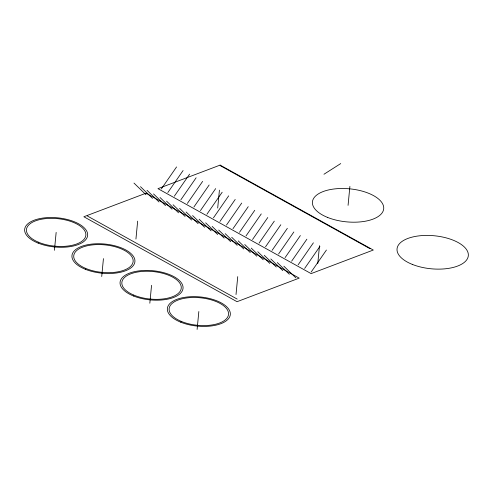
<?xml version="1.0" encoding="UTF-8"?>
<svg xmlns="http://www.w3.org/2000/svg" width="493" height="493" viewBox="0 0 493 493"><rect width="100%" height="100%" fill="white"/><g stroke="black" fill="none" stroke-linecap="round" stroke-linejoin="round"><path stroke-width="0.74" d="M54.433 250.296L56.153 232.4M101.718 276.518L103.438 258.622M135.939 239.037L137.658 221.141M149.829 303.201L151.554 285.305M197.114 329.423L198.839 311.533M217.696 208.046L219.422 190.15M236.018 294.543L237.737 276.647M317.775 263.545L319.501 245.656M348.07 205.347L349.894 186.397M161.322 188.942L176.568 166.936M167.836 192.553L183.082 170.547M174.349 196.165L189.602 174.158M180.863 199.782L196.115 177.776M187.383 203.393L202.629 181.387M193.897 207.005L209.143 184.998M200.411 210.622L215.663 188.616M206.924 214.233L222.177 192.227M213.444 217.844L228.69 195.838M219.958 221.462L235.204 199.455M226.472 225.073L241.724 203.067M232.986 228.684L248.238 206.678M239.506 232.302L254.752 210.295M246.019 235.913L261.265 213.907M252.533 239.524L267.785 217.518M259.047 243.141L274.299 221.135M265.567 246.753L280.813 224.746M272.081 250.364L287.327 228.358M278.594 253.981L293.846 231.975M285.108 257.592L300.36 235.586M291.628 261.204L306.874 239.197M298.142 264.821L313.388 242.815M304.656 268.432L319.908 246.426M311.169 272.044L326.421 250.037M323.975 174.245L340.731 163.577M220.186 165.611L370.04 248.719M87.323 215.977L237.176 299.078M283.839 266.183L295.843 277.855M277.319 262.566L289.323 274.244M270.805 258.954L282.809 270.632M264.291 255.343L276.296 267.015M257.777 251.726L269.782 263.404M251.257 248.115L263.262 259.793M244.744 244.503L256.748 256.175M238.23 240.886L250.234 252.564M231.716 237.275L243.721 248.953M225.196 233.664L237.201 245.335M218.682 230.046L230.687 241.724M212.169 226.435L224.173 238.113M205.655 222.824L217.659 234.495M199.135 219.206L211.14 230.884M192.621 215.595L204.626 227.273M186.107 211.984L198.112 223.656M179.594 208.366L191.598 220.044M173.074 204.755L185.078 216.433M166.56 201.144L178.565 212.816M160.046 197.527L172.051 209.205M153.526 193.915L165.537 205.593M147.013 190.304L159.017 201.976M140.499 186.687L152.503 198.365M133.985 183.076L145.99 194.753M146.033 193.188L83.859 216.754L237.028 301.698L299.202 278.132L146.033 193.188M220.131 165.1L157.957 188.665L311.126 273.609L373.3 250.043L220.131 165.1M327.691 217.468A35.798 16.583 5.5 0 0 383.609 209.433A35.798 16.583 5.5 0 0 332.911 189.133A35.798 16.583 5.5 0 0 327.691 217.468M412.308 264.396A35.798 16.583 5.5 0 0 468.227 256.36A35.798 16.583 5.5 0 0 417.522 236.061A35.798 16.583 5.5 0 0 412.308 264.396M133.794 295.091A29.833 13.822 5.5 0 0 181.073 289.151A29.833 13.822 5.5 0 0 139.79 271.68A29.833 13.822 5.5 0 0 133.794 295.091M181.079 321.313A29.833 13.822 5.5 0 0 228.358 315.372A29.833 13.822 5.5 0 0 187.075 297.901A29.833 13.822 5.5 0 0 181.079 321.313M38.399 242.186A29.833 13.822 5.5 0 0 85.677 236.239A29.833 13.822 5.5 0 0 44.388 218.775A29.833 13.822 5.5 0 0 38.399 242.186M85.683 268.408A29.833 13.822 5.5 0 0 132.962 262.467A29.833 13.822 5.5 0 0 91.673 244.996A29.833 13.822 5.5 0 0 85.683 268.408M180.839 322.237A31.62 14.648 5.5 0 0 230.231 315.144A31.62 14.648 5.5 0 0 185.442 297.211A31.62 14.648 5.5 0 0 180.839 322.237M133.554 296.016A31.62 14.648 5.5 0 0 182.946 288.916A31.62 14.648 5.5 0 0 138.163 270.99A31.62 14.648 5.5 0 0 133.554 296.016M85.437 269.332A31.62 14.648 5.5 0 0 134.829 262.233A31.62 14.648 5.5 0 0 90.046 244.306A31.62 14.648 5.5 0 0 85.437 269.332M38.152 243.111A31.62 14.648 5.5 0 0 87.551 236.011A31.62 14.648 5.5 0 0 42.762 218.079A31.62 14.648 5.5 0 0 38.152 243.111"/></g></svg>
